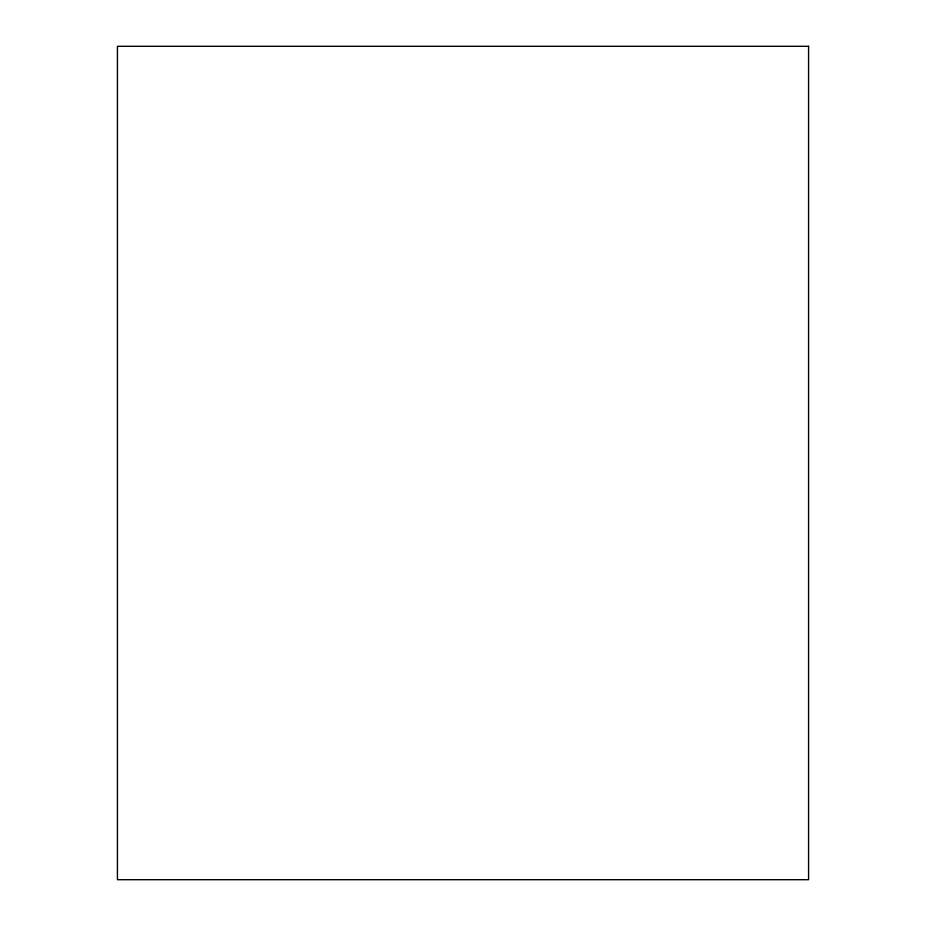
<?xml version="1.0" encoding="UTF-8"?>
<svg xmlns="http://www.w3.org/2000/svg" width="926" height="926" viewBox="0 0 926 926"><rect width="100%" height="100%" fill="white"/><g stroke="black" fill="none" stroke-linecap="round" stroke-linejoin="round"><path stroke-width="1.39" d="M808.572 46.3L117.428 46.3L117.428 879.7L808.572 879.7L808.572 46.3"/></g></svg>
